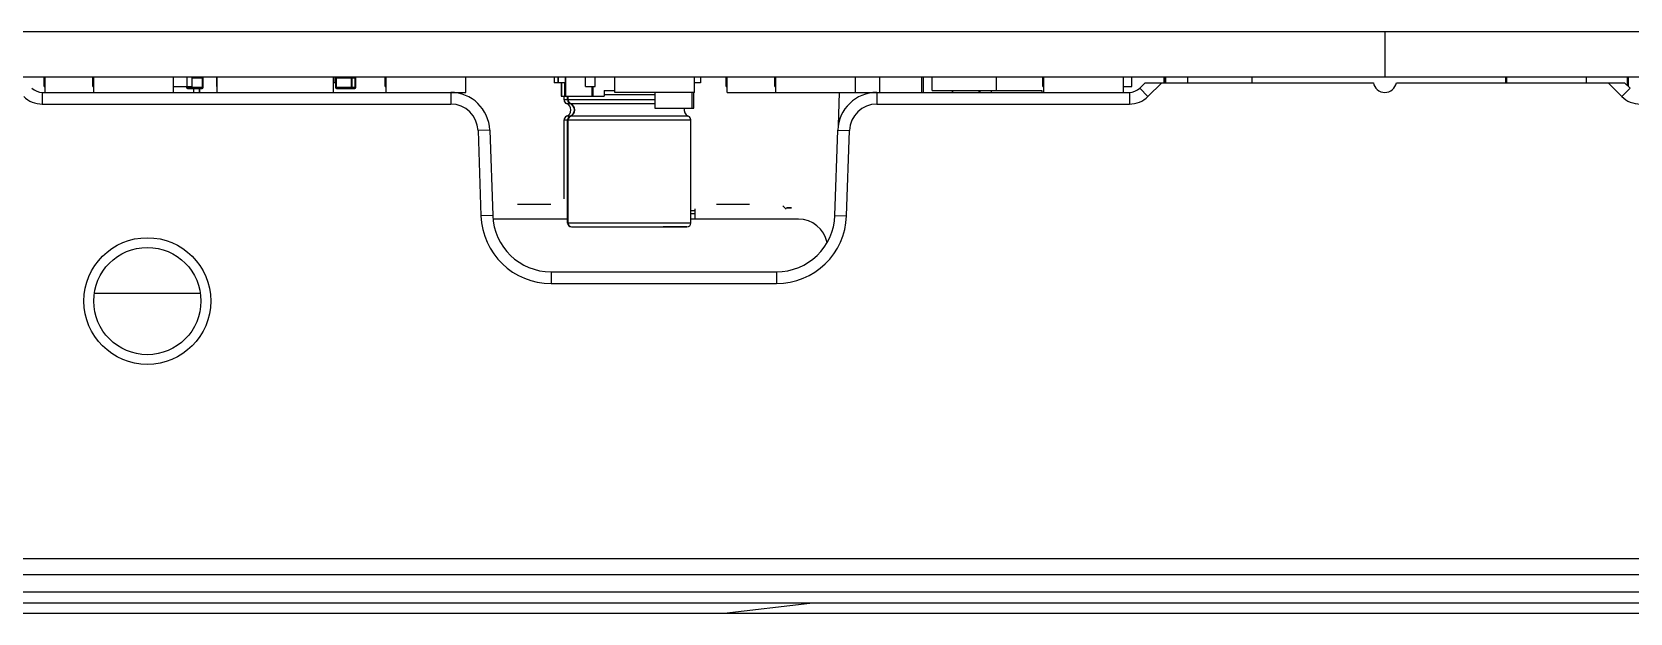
# Model space of a CAD drawing. Header units: millimetres. Extents: x 1409 to 26878, y 589 to 5187.
# Drawn here: x 1818.7 to 1900.7, y 1125.6 to 1155.4 of the extents above; entities that cross this region are included whole.
import ezdxf

# ---------------------------------------------------------------- set-up
doc = ezdxf.new("R2010")
doc.units = ezdxf.units.MM
doc.layers.add('108020304_RJ45', color=7, linetype='Continuous')

msp = doc.modelspace()

# ---------------------------------------------------------------- linework, layer by layer
at = {"color": 7, "linetype": 'Continuous'}
for p, q in [((2338.1459, 1155.4197), (1738.1459, 1155.4197)), ((1888.1459, 1155.4197), (1888.1459, 1153.1197)), ((1738.1459, 1153.1197), (2338.1459, 1153.1197)), ((1819.3493, 1152.6197), (1819.3493, 1153.1197)), ((1819.4001, 1152.3197), (1819.4001, 1153.1197)), ((1821.8493, 1152.6197), (1821.8493, 1153.1197)), ((1821.9001, 1152.3197), (1821.9001, 1153.1197)), ((1825.9895, 1152.3197), (1825.9895, 1153.1197)), ((1826.6842, 1152.6197), (1826.6842, 1153.1197)), ((1826.9454, 1152.6197), (1826.9454, 1153.1197)), ((1826.9454, 1153.0697), (1827.5144, 1153.0697)), ((1827.4644, 1153.0697), (1827.4644, 1152.5197)), ((1827.5144, 1152.5697), (1827.5144, 1153.0697)), ((1828.2081, 1152.6197), (1828.2081, 1153.1197)), ((1828.2335, 1152.3197), (1828.2335, 1153.1197)), ((1834.2025, 1152.3197), (1834.2025, 1153.1197)), ((1834.2623, 1153.1197), (1834.2623, 1152.8197)), ((1834.3098, 1153.0697), (1834.3098, 1152.5697)), ((1834.3098, 1153.0697), (1835.3398, 1153.0697)), ((1834.3598, 1152.5197), (1834.3598, 1153.0697)), ((1835.1098, 1153.0697), (1835.1098, 1152.5197)), ((1835.1598, 1152.5697), (1835.1598, 1153.0697)), ((1835.2898, 1153.0697), (1835.2898, 1152.5197)), ((1835.3398, 1152.5697), (1835.3398, 1153.0697)), ((1836.8493, 1152.6197), (1836.8493, 1153.1197)), ((1836.9001, 1152.3197), (1836.9001, 1153.1197)), ((1840.9895, 1152.3197), (1840.9895, 1153.1197)), ((1845.5297, 1153.1197), (1845.5297, 1152.8197)), ((1845.7075, 1153.1197), (1845.7075, 1152.8197)), ((1845.7329, 1153.1197), (1845.7329, 1152.8197)), ((1846.0829, 1153.1197), (1846.0829, 1152.1197)), ((1846.1122, 1152.1197), (1846.1122, 1153.1197)), ((1847.122, 1152.6197), (1847.122, 1153.1197)), ((1847.63, 1152.6197), (1847.63, 1153.1197)), ((1847.6301, 1152.6197), (1847.6301, 1153.1197)), ((1848.6297, 1152.3197), (1848.6297, 1153.1197)), ((1852.7191, 1152.3197), (1852.7191, 1153.1197)), ((1853.0329, 1153.1197), (1853.0329, 1152.8197)), ((1854.3493, 1152.6197), (1854.3493, 1153.1197)), ((1854.4001, 1152.3197), (1854.4001, 1153.1197)), ((1856.8493, 1152.6197), (1856.8493, 1153.1197)), ((1856.9001, 1152.3197), (1856.9001, 1153.1197)), ((1860.9895, 1152.3197), (1860.9895, 1153.1197)), ((1862.2395, 1152.3197), (1862.2395, 1153.1197)), ((1864.3783, 1153.1197), (1864.3783, 1152.3197)), ((1864.4783, 1152.3197), (1864.4783, 1153.1197)), ((1864.9111, 1152.4197), (1864.9111, 1153.1197)), ((1868.2131, 1152.4197), (1868.2131, 1153.1197)), ((1870.5993, 1152.6197), (1870.5993, 1153.1197)), ((1870.6501, 1152.3197), (1870.6501, 1153.1197)), ((1874.7395, 1152.3197), (1874.7395, 1153.1197)), ((1875.168, 1152.6197), (1875.168, 1153.1197)), ((1876.8237, 1152.8197), (1876.8237, 1153.1197)), ((1876.8493, 1152.8197), (1876.8493, 1153.1197)), ((1876.9001, 1152.8197), (1876.9001, 1153.1197)), ((1878.043, 1152.8197), (1878.043, 1153.1197)), ((1881.345, 1152.8197), (1881.345, 1153.1197)), ((1894.3493, 1152.8197), (1894.3493, 1153.1197)), ((1894.4001, 1152.8197), (1894.4001, 1153.1197)), ((1898.4895, 1152.8197), (1898.4895, 1153.1197)), ((1900.5993, 1152.6663), (1900.5993, 1153.1197)), ((1900.6501, 1152.6155), (1900.6501, 1153.1197)), ((1819.2566, 1152.3197), (1819.2566, 1151.7197)), ((1819.2566, 1152.3197), (1840.9895, 1152.3197)), ((1819.3493, 1152.6197), (1819.4001, 1152.6197)), ((1821.8493, 1152.6197), (1821.9001, 1152.6197)), ((1825.9895, 1152.6197), (1826.9454, 1152.6197)), ((1826.6644, 1152.6197), (1826.6644, 1152.5697)), ((1827.5144, 1152.5697), (1826.6644, 1152.5697)), ((1826.7144, 1152.5197), (1826.7144, 1152.6197)), ((1826.7144, 1152.5197), (1827.4644, 1152.5197)), ((1827.0075, 1152.5197), (1827.0075, 1152.3197)), ((1827.0368, 1152.3197), (1827.0368, 1152.5197)), ((1827.3123, 1152.5197), (1827.3123, 1152.3197)), ((1827.3416, 1152.3197), (1827.3416, 1152.5197)), ((1828.2081, 1152.6197), (1828.2335, 1152.6197)), ((1834.3098, 1152.8197), (1834.2025, 1152.8197)), ((1835.3398, 1152.5697), (1834.3098, 1152.5697)), ((1834.3598, 1152.5197), (1835.2898, 1152.5197)), ((1836.8493, 1152.6197), (1836.9001, 1152.6197)), ((1840.2145, 1152.3197), (1840.2145, 1151.7197)), ((1846.0829, 1152.8197), (1845.5297, 1152.8197)), ((1845.8797, 1152.8197), (1845.8797, 1152.1197)), ((1845.8797, 1152.1197), (1848.0829, 1152.1197)), ((1845.909, 1152.1197), (1845.909, 1152.8197)), ((1846.0297, 1151.932), (1846.0297, 1152.1197)), ((1846.0575, 1152.8197), (1846.0575, 1152.1197)), ((1846.2075, 1151.932), (1846.2075, 1152.1197)), ((1846.2329, 1151.932), (1846.2329, 1152.1197)), ((1847.122, 1152.6197), (1847.63, 1152.6197)), ((1847.4536, 1152.6197), (1847.4536, 1152.1197)), ((1847.5243, 1152.1197), (1847.5243, 1152.6197)), ((1848.0829, 1152.4197), (1848.0829, 1152.1197)), ((1848.0829, 1152.4197), (1848.6297, 1152.4197)), ((1848.0829, 1152.2197), (1850.6829, 1152.2197)), ((1852.7191, 1152.3197), (1848.6297, 1152.3197)), ((1850.6829, 1152.3197), (1850.6829, 1151.5197)), ((1852.5829, 1152.3197), (1852.5829, 1151.5197)), ((1852.6829, 1151.5197), (1852.6829, 1152.3197)), ((1853.0329, 1152.8197), (1852.7191, 1152.8197)), ((1854.3493, 1152.6197), (1854.4001, 1152.6197)), ((1854.4001, 1152.3197), (1875.0352, 1152.3197)), ((1856.8493, 1152.6197), (1856.9001, 1152.6197)), ((1860.1459, 1152.3197), (1860.1015, 1150.624)), ((1862.0773, 1152.3197), (1862.0773, 1151.7197)), ((1864.9111, 1152.4197), (1870.5457, 1152.4197)), ((1865.9457, 1152.4197), (1865.9457, 1152.3197)), ((1865.975, 1152.3197), (1865.975, 1152.4197)), ((1867.3164, 1152.4197), (1867.3164, 1152.3197)), ((1867.3871, 1152.3197), (1867.3871, 1152.4197)), ((1867.9457, 1152.4197), (1867.9457, 1152.3197)), ((1870.5457, 1152.4197), (1870.5457, 1152.3197)), ((1870.5993, 1152.6197), (1870.6501, 1152.6197)), ((1874.7395, 1152.6197), (1875.168, 1152.6197)), ((1875.0352, 1152.3197), (1875.0352, 1151.7197)), ((1875.5656, 1152.5394), (1875.8459, 1152.8197)), ((1875.5656, 1152.5394), (1875.9898, 1152.1151)), ((1875.8459, 1152.8197), (1887.5543, 1152.8197)), ((1875.9898, 1152.1151), (1876.6944, 1152.8197)), ((1888.7375, 1152.8197), (1900.4459, 1152.8197)), ((1899.5974, 1152.8197), (1900.302, 1152.1151)), ((1900.7262, 1152.5394), (1900.302, 1152.1151)), ((1900.4459, 1152.8197), (1900.7262, 1152.5394)), ((1900.6459, 1152.6197), (1900.6501, 1152.6197)), ((1819.2566, 1151.7197), (1840.2145, 1151.7197)), ((1850.6829, 1151.932), (1846.0297, 1151.932)), ((1846.157, 1151.7457), (1850.6829, 1151.7457)), ((1850.6829, 1151.5197), (1852.6829, 1151.5197)), ((1862.0773, 1151.7197), (1875.0352, 1151.7197)), ((1846.0297, 1146.8647), (1846.0297, 1150.9074)), ((1846.0297, 1150.9074), (1852.5329, 1150.9074)), ((1852.4056, 1151.0937), (1846.157, 1151.0937)), ((1846.2075, 1145.6197), (1846.2075, 1150.9074)), ((1846.2329, 1145.6197), (1846.2329, 1150.9074)), ((1852.5329, 1145.6197), (1852.5329, 1150.9074)), ((1842.2133, 1150.3895), (1841.6137, 1150.3686)), ((1841.6137, 1150.3686), (1841.7664, 1145.9941)), ((1842.2133, 1150.3895), (1842.3661, 1146.015)), ((1859.9257, 1146.015), (1860.0785, 1150.3895)), ((1860.0785, 1150.3895), (1860.6781, 1150.3686)), ((1860.5254, 1145.9941), (1860.6781, 1150.3686)), ((1843.6458, 1146.5897), (1845.3458, 1146.5897)), ((1853.8458, 1146.5897), (1855.5458, 1146.5897)), ((1857.2566, 1146.5039), (1857.4208, 1146.3397)), ((1857.6936, 1146.3932), (1857.4413, 1146.3932)), ((1857.4458, 1146.3927), (1857.6958, 1146.3927)), ((1842.3661, 1146.015), (1841.7664, 1145.9941)), ((1846.2075, 1145.8197), (1842.3835, 1145.8197)), ((1852.5329, 1145.6197), (1846.2075, 1145.6197)), ((1858.0592, 1145.8197), (1852.5329, 1145.8197)), ((1852.546, 1146.2647), (1852.7461, 1146.2647)), ((1852.7461, 1146.0897), (1852.546, 1146.0897)), ((1852.7458, 1146.3434), (1852.7458, 1145.8197)), ((1859.9257, 1146.015), (1860.5254, 1145.9941)), ((1846.4075, 1145.4197), (1852.3329, 1145.4197)), ((1851.1084, 1145.4197), (1851.1084, 1145.4187)), ((1852.3329, 1145.4187), (1851.1084, 1145.4187)), ((1851.1338, 1145.4197), (1851.1338, 1145.4187)), ((1852.3329, 1145.4187), (1852.3329, 1145.4197)), ((1845.3642, 1143.1197), (1845.3642, 1142.5197)), ((1845.3642, 1143.1197), (1856.9276, 1143.1197)), ((1856.9276, 1143.1197), (1856.9276, 1142.5197)), ((1845.3642, 1142.5197), (1856.9276, 1142.5197)), ((1821.9285, 1142.0197), (1827.3633, 1142.0197)), ((1773.6016, 1128.4197), (2302.6902, 1128.4197)), ((1773.6016, 1127.5947), (2081.899, 1127.5947)), ((2070.2587, 1126.6811), (1791.8733, 1126.6811)), ((2055.9425, 1126.1197), (1788.5008, 1126.1197)), ((1854.2499, 1125.6197), (1858.637, 1126.1197)), ((1779.3889, 1125.6197), (2296.878, 1125.6197))]:
    msp.add_line(p, q, dxfattribs=at)
for radius in [3.25, 2.75]:
    msp.add_circle((1824.6459, 1141.6197), radius, dxfattribs=at)
for centre, radius, start, end in [((1819.2566, 1153.0697), 1.35, 225, 270), ((1819.2566, 1153.0697), 0.75, 225, 270), ((1826.7144, 1152.5697), 0.05, 180, 270), ((1827.4644, 1152.5697), 0.05, 270, 0), ((1834.3598, 1152.5697), 0.05, 180, 270), ((1835.1098, 1152.5697), 0.05, 270, 0), ((1835.2898, 1152.5697), 0.05, 270, 0), ((1840.2145, 1150.3197), 2, 2, 90), ((1862.0773, 1150.3197), 2, 90, 178), ((1875.0352, 1153.0697), 0.75, 270, 315), ((1875.0352, 1153.0697), 1.35, 270, 315), ((1888.1459, 1152.9197), 0.6, 189.594068, 350.405932), ((1901.2566, 1153.0697), 1.35, 225, 270), ((1840.2145, 1150.3197), 1.4, 2, 90), ((1846.2297, 1151.932), 0.2, 180, 248.676314), ((1846.0297, 1151.4197), 0.35, 291.323686, 68.676314), ((1846.4075, 1151.932), 0.2, 180, 248.676314), ((1846.4329, 1151.932), 0.2, 180, 248.676314), ((1846.2075, 1151.4197), 0.35, 291.323686, 68.676314), ((1846.2329, 1151.4197), 0.35, 291.323686, 68.676314), ((1852.5329, 1151.4197), 0.35, 163.302504, 248.676314), ((1862.0773, 1150.3197), 1.4, 90, 178), ((1846.2297, 1150.9074), 0.2, 111.323686, 180), ((1846.4075, 1150.9074), 0.2, 111.323686, 180), ((1846.4329, 1150.9074), 0.2, 111.323686, 180), ((1852.3329, 1150.9074), 0.2, 0, 68.676314), ((1845.3642, 1146.1197), 3.6, 182, 270), ((1845.3642, 1146.1197), 3, 182, 270), ((1846.4075, 1145.6197), 0.2, 180, 270), ((1846.4329, 1145.6197), 0.2, 180, 270), ((1852.3329, 1145.6197), 0.2, 270, 0), ((1856.9276, 1146.1197), 3, 270, 358), ((1856.9276, 1146.1197), 3.6, 270, 358), ((1858.0592, 1144.3197), 1.5, 11.717021, 90)]:
    msp.add_arc(centre, radius, start, end, dxfattribs=at)
at = {"layer": '108020304_RJ45', "color": 7, "linetype": 'Continuous'}
for p, q in [((1843.6458, 1146.5897), (1845.3458, 1146.5897)), ((1853.8458, 1146.5897), (1855.5458, 1146.5897)), ((1857.2566, 1146.5039), (1857.4208, 1146.3397)), ((1852.546, 1146.2647), (1852.7461, 1146.2647)), ((1852.7461, 1146.0897), (1852.546, 1146.0897)), ((1852.7458, 1146.3434), (1852.7458, 1145.8197))]:
    msp.add_line(p, q, dxfattribs=at)

doc.saveas('drawing.dxf')
